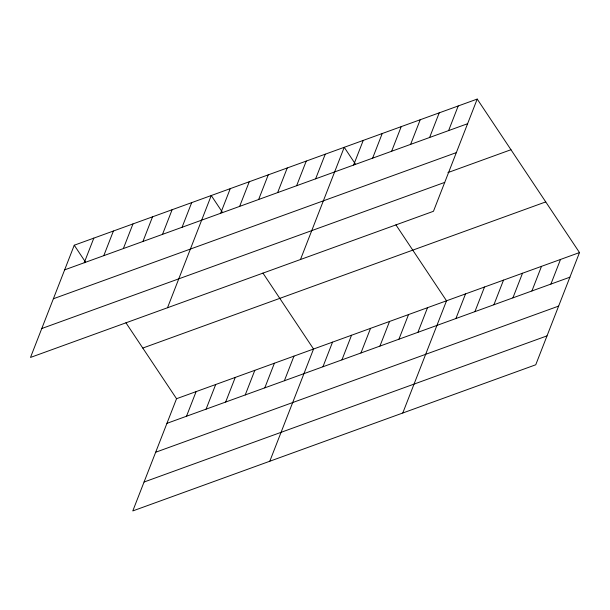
<?xml version="1.0" encoding="UTF-8"?>
<svg xmlns="http://www.w3.org/2000/svg" width="610" height="610" viewBox="0 0 610 610"><rect width="100%" height="100%" fill="white"/><g stroke="black" fill="none" stroke-linecap="round" stroke-linejoin="round"><path stroke-width="0.91" d="M477.211 99.072L74.252 245.22L30.5 357.437L433.458 211.289L477.211 99.072L579.5 252.563L535.748 364.78L132.789 510.928L176.542 398.711L579.5 252.563M84.218 262.757L93.826 238.121M103.791 255.659L113.399 231.022M123.365 248.56L132.965 223.923M142.938 241.461L152.538 216.825M162.512 234.362L172.111 209.726M182.077 227.263L191.685 202.627M167.506 307.745L211.258 195.528L222.505 212.417M220.652 213.271L230.252 188.642M239.646 206.386L249.254 181.75M258.64 199.493L268.248 174.864M186.507 416.241L196.115 391.612M277.642 192.6L287.241 167.971M206.081 409.142L215.688 384.513M296.635 185.714L306.243 161.086M225.654 402.043L235.262 377.415M315.629 178.821L325.237 154.193M245.228 394.945L254.827 370.316M300.478 259.517L344.231 147.3L355.485 164.189M264.801 387.846L274.401 363.217M353.625 165.043L363.232 140.414M284.374 380.747L293.974 356.118M372.626 158.158L382.226 133.521M269.795 461.236L313.548 349.019L262.933 273.066M391.62 151.265L401.22 126.636M322.942 366.762L332.541 342.134M410.614 144.372L420.221 119.743M341.935 359.869L351.543 335.241M429.615 137.486L439.215 112.85M360.937 352.984L370.537 328.348M448.609 130.593L458.209 105.965M379.931 346.091L389.531 321.462M398.925 339.206L408.532 314.569M417.926 332.313L427.526 307.684M402.775 413.008L446.528 300.791L395.905 224.838M455.914 318.534L465.521 293.898M474.916 311.641L484.515 287.013M493.909 304.756L503.517 280.12M512.903 297.863L522.511 273.234M531.905 290.978L541.505 266.341M550.899 284.085L560.506 259.456M64.645 269.856L467.603 123.708M53.383 298.755L456.333 152.607M447.931 172.584L510.966 149.725M41.77 328.531L444.728 182.39M142.786 348.058L545.744 201.91M166.942 423.34L569.9 277.192M155.672 452.246L558.63 306.098M144.059 482.022L547.017 335.874M74.252 245.22L85.507 262.102M125.927 322.759L176.542 398.711"/></g></svg>
